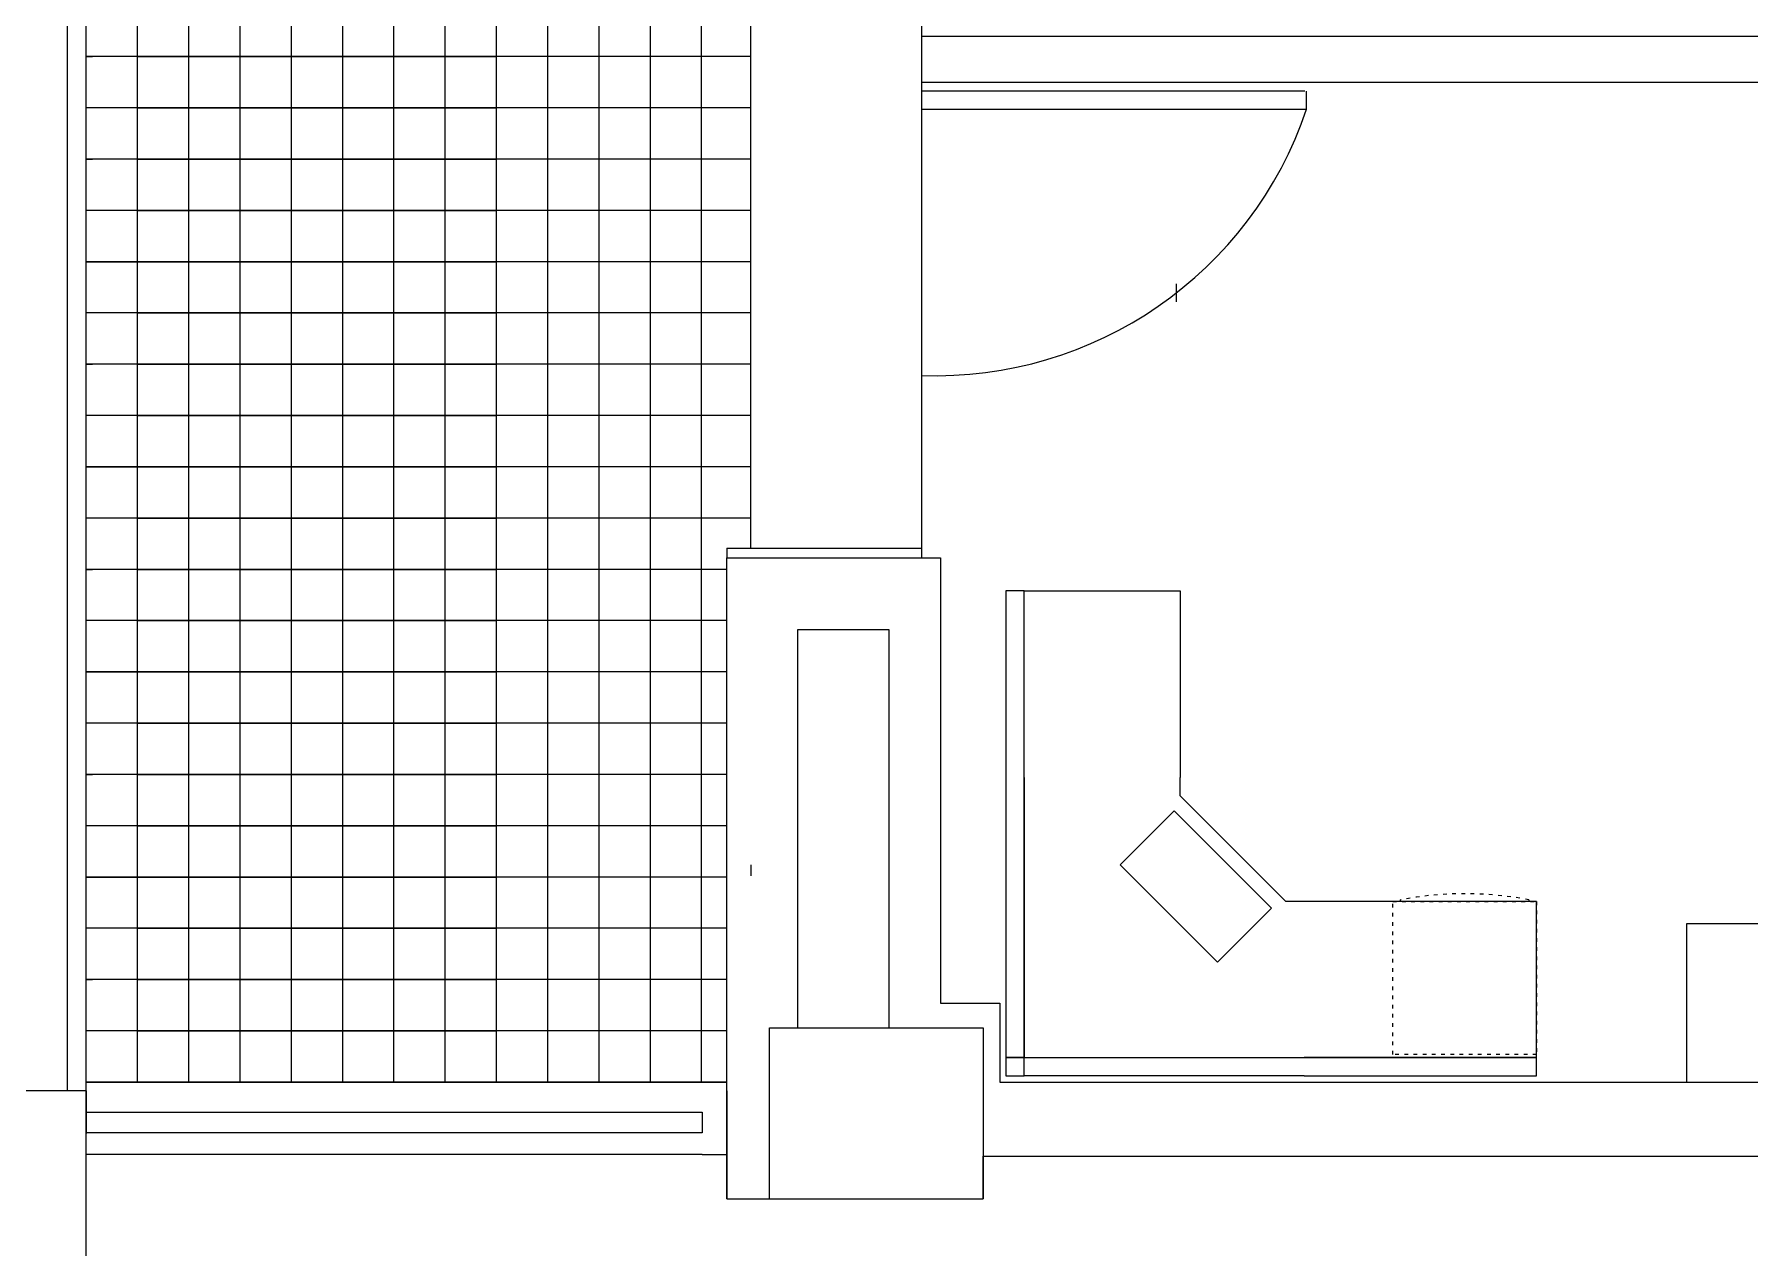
# Model space of a CAD drawing. Header units: millimetres. Extents: x 2377 to 4712, y -254 to 3188.
# Drawn here: x 2880.2 to 2968.5, y 1742.2 to 1804.6 of the extents above; entities that cross this region are included whole.
import ezdxf

# ---------------------------------------------------------------- set-up
doc = ezdxf.new("R2010")
doc.units = ezdxf.units.MM
doc.linetypes.add('ACAD_ISO03W100', pattern=[30, 12, -18])
doc.layers.add('Mobiliario', color=254, linetype='Continuous')

# ---------------------------------------------------------------- blocks, each defined once
blk = doc.blocks.new('ESCRITORIO')
for p, q in [((3846.3234, 14796.1538), (3846.2634, 14796.1538)), ((3846.2634, 14796.1538), (3846.2634, 14796.0938)), ((3847.2384, 14796.1538), (3846.3234, 14796.1538)), ((3846.3234, 14796.1538), (3846.3234, 14796.0938)), ((3846.3234, 14796.0938), (3846.3234, 14796.1538)), ((3847.8484, 14796.1538), (3847.2384, 14796.1538)), ((3847.8484, 14796.0938), (3847.8484, 14796.1538)), ((3846.2634, 14795.1788), (3846.2634, 14796.0938)), ((3846.2634, 14796.0938), (3846.3234, 14796.0938)), ((3846.2634, 14796.0938), (3846.3234, 14796.0938)), ((3846.3234, 14796.0938), (3847.2384, 14796.0938)), ((3846.3234, 14796.0938), (3846.3234, 14795.1788)), ((3847.2384, 14796.0938), (3846.3234, 14796.0938)), ((3846.3234, 14796.0938), (3846.3234, 14795.1788)), ((3847.2384, 14796.0938), (3847.8484, 14796.0938)), ((3847.2384, 14796.0938), (3847.8484, 14796.0938)), ((3847.8484, 14796.0938), (3847.8484, 14795.5838)), ((3846.9529, 14795.7805), (3846.6347, 14795.4623)), ((3847.1296, 14795.6037), (3846.9529, 14795.7805)), ((3846.8114, 14795.2855), (3847.1296, 14795.6037)), ((3846.8334, 14795.2388), (3847.1784, 14795.5838)), ((3847.1784, 14795.5838), (3847.2384, 14795.5838)), ((3847.8484, 14795.5838), (3847.2384, 14795.5838)), ((3846.6347, 14795.4623), (3846.8114, 14795.2855)), ((3846.8334, 14795.1788), (3846.8334, 14795.2388)), ((3846.2634, 14795.1788), (3846.2634, 14794.4188)), ((3846.3234, 14795.1788), (3846.3234, 14794.4188)), ((3846.3234, 14794.4188), (3846.3234, 14795.1788)), ((3846.8334, 14794.4188), (3846.8334, 14795.1788)), ((3846.2634, 14794.4188), (3846.3234, 14794.4188)), ((3846.3234, 14794.4188), (3846.8334, 14794.4188))]:
    blk.add_line(p, q)
at = {"linetype": 'ACAD_ISO03W100', "ltscale": 0.001}
for p, q in [((3846.3334, 14794.4188), (3846.3334, 14794.8888)), ((3846.3334, 14794.8888), (3846.8334, 14794.8888)), ((3846.8334, 14794.8888), (3846.8334, 14794.4188)), ((3846.8334, 14794.4438), (3846.8334, 14794.8638)), ((3846.8334, 14794.8638), (3846.8385, 14794.8638)), ((3846.8385, 14794.4438), (3846.8334, 14794.4438)), ((3846.8334, 14794.4188), (3846.3334, 14794.4188))]:
    blk.add_line(p, q, dxfattribs=at)
blk.add_arc((3845.7414, 14794.6538), 1.117, 349.1637, 10.8363, dxfattribs=at)

msp = doc.modelspace()

# ---------------------------------------------------------------- linework, layer by layer
at = {"transparency": 33554687}
for p, q in [((2882.86, 1750.233), (2882.86, 1932.677)), ((2881.898, 1750.233), (2881.898, 1906.3)), ((2882.86, 1750.233), (2882.86, 1906.3)), ((2917.051, 1829.805), (2917.051, 1778.137)), ((2925.844, 1828.773), (2925.844, 1777.64)), ((2885.497, 1806.065), (2885.497, 1803.427)), ((2888.135, 1806.065), (2888.135, 1803.427)), ((2890.773, 1806.065), (2890.773, 1803.427)), ((2893.411, 1806.065), (2893.411, 1803.427)), ((2896.048, 1806.065), (2896.048, 1803.427)), ((2898.686, 1806.065), (2898.686, 1803.427)), ((2901.324, 1806.065), (2901.324, 1803.427)), ((2903.962, 1806.065), (2903.962, 1803.427)), ((2906.599, 1806.065), (2906.599, 1803.427)), ((2909.237, 1806.065), (2909.237, 1803.427)), ((2911.875, 1806.065), (2911.875, 1803.427)), ((2914.513, 1806.065), (2914.513, 1803.427)), ((2925.844, 1804.476), (3009.45, 1804.476)), ((2882.86, 1803.427), (2883.196, 1803.427)), ((2885.497, 1803.427), (2882.86, 1803.427)), ((2888.135, 1803.427), (2885.497, 1803.427)), ((2885.497, 1803.427), (2885.497, 1800.79)), ((2885.497, 1803.427), (2888.135, 1803.427)), ((2890.773, 1803.427), (2888.135, 1803.427)), ((2888.135, 1803.427), (2888.135, 1800.79)), ((2888.135, 1803.427), (2890.773, 1803.427)), ((2893.411, 1803.427), (2890.773, 1803.427)), ((2890.773, 1803.427), (2890.773, 1800.79)), ((2890.773, 1803.427), (2893.411, 1803.427)), ((2896.048, 1803.427), (2893.411, 1803.427)), ((2893.411, 1803.427), (2893.411, 1800.79)), ((2893.411, 1803.427), (2896.048, 1803.427)), ((2898.686, 1803.427), (2896.048, 1803.427)), ((2896.048, 1803.427), (2896.048, 1800.79)), ((2896.048, 1803.427), (2898.686, 1803.427)), ((2901.324, 1803.427), (2898.686, 1803.427)), ((2898.686, 1803.427), (2898.686, 1800.79)), ((2898.686, 1803.427), (2901.324, 1803.427)), ((2903.962, 1803.427), (2901.324, 1803.427)), ((2901.324, 1803.427), (2901.324, 1800.79)), ((2901.324, 1803.427), (2903.962, 1803.427)), ((2906.599, 1803.427), (2903.962, 1803.427)), ((2903.962, 1803.427), (2903.962, 1800.79)), ((2909.237, 1803.427), (2906.599, 1803.427)), ((2906.599, 1803.427), (2906.599, 1800.79)), ((2911.875, 1803.427), (2909.237, 1803.427)), ((2909.237, 1803.427), (2909.237, 1800.79)), ((2914.513, 1803.427), (2911.875, 1803.427)), ((2911.875, 1803.427), (2911.875, 1800.79)), ((2914.513, 1803.427), (2914.513, 1800.79)), ((2917.068, 1803.427), (2914.513, 1803.427)), ((2925.844, 1802.746), (2925.844, 1801.647)), ((2925.844, 1802.107), (3009.574, 1802.107)), ((2885.497, 1800.79), (2882.86, 1800.79)), ((2885.497, 1800.79), (2882.86, 1800.79)), ((2888.135, 1800.79), (2885.497, 1800.79)), ((2885.497, 1800.79), (2885.497, 1798.152)), ((2885.497, 1800.79), (2888.135, 1800.79)), ((2888.135, 1800.79), (2885.497, 1800.79)), ((2885.497, 1800.79), (2888.135, 1800.79)), ((2890.773, 1800.79), (2888.135, 1800.79)), ((2888.135, 1800.79), (2888.135, 1798.152)), ((2888.135, 1800.79), (2890.773, 1800.79)), ((2890.773, 1800.79), (2888.135, 1800.79)), ((2888.135, 1800.79), (2890.773, 1800.79)), ((2893.411, 1800.79), (2890.773, 1800.79)), ((2890.773, 1800.79), (2890.773, 1798.152)), ((2890.773, 1800.79), (2893.411, 1800.79)), ((2893.411, 1800.79), (2890.773, 1800.79)), ((2890.773, 1800.79), (2893.411, 1800.79)), ((2896.048, 1800.79), (2893.411, 1800.79)), ((2893.411, 1800.79), (2893.411, 1798.152)), ((2893.411, 1800.79), (2896.048, 1800.79)), ((2896.048, 1800.79), (2893.411, 1800.79)), ((2893.411, 1800.79), (2896.048, 1800.79)), ((2898.686, 1800.79), (2896.048, 1800.79)), ((2896.048, 1800.79), (2896.048, 1798.152)), ((2896.048, 1800.79), (2898.686, 1800.79)), ((2898.686, 1800.79), (2896.048, 1800.79)), ((2896.048, 1800.79), (2898.686, 1800.79)), ((2901.324, 1800.79), (2898.686, 1800.79)), ((2898.686, 1800.79), (2898.686, 1798.152)), ((2898.686, 1800.79), (2901.324, 1800.79)), ((2901.324, 1800.79), (2898.686, 1800.79)), ((2898.686, 1800.79), (2901.324, 1800.79)), ((2903.962, 1800.79), (2901.324, 1800.79)), ((2901.324, 1800.79), (2901.324, 1798.152)), ((2901.324, 1800.79), (2903.962, 1800.79)), ((2903.962, 1800.79), (2901.324, 1800.79)), ((2901.324, 1800.79), (2903.962, 1800.79)), ((2906.599, 1800.79), (2903.962, 1800.79)), ((2903.962, 1800.79), (2903.962, 1798.152)), ((2906.599, 1800.79), (2903.962, 1800.79)), ((2909.237, 1800.79), (2906.599, 1800.79)), ((2906.599, 1800.79), (2906.599, 1798.152)), ((2909.237, 1800.79), (2906.599, 1800.79)), ((2911.875, 1800.79), (2909.237, 1800.79)), ((2909.237, 1800.79), (2909.237, 1798.152)), ((2911.875, 1800.79), (2909.237, 1800.79)), ((2914.513, 1800.79), (2911.875, 1800.79)), ((2911.875, 1800.79), (2911.875, 1798.152)), ((2914.513, 1800.79), (2911.875, 1800.79)), ((2914.513, 1800.79), (2914.513, 1798.152)), ((2917.068, 1800.79), (2914.513, 1800.79)), ((2882.86, 1798.152), (2883.196, 1798.152)), ((2885.497, 1798.152), (2882.86, 1798.152)), ((2888.135, 1798.152), (2885.497, 1798.152)), ((2885.497, 1798.152), (2885.497, 1795.514)), ((2885.497, 1798.152), (2888.135, 1798.152)), ((2890.773, 1798.152), (2888.135, 1798.152)), ((2888.135, 1798.152), (2888.135, 1795.514)), ((2888.135, 1798.152), (2890.773, 1798.152)), ((2893.411, 1798.152), (2890.773, 1798.152)), ((2890.773, 1798.152), (2890.773, 1795.514)), ((2890.773, 1798.152), (2893.411, 1798.152)), ((2896.048, 1798.152), (2893.411, 1798.152)), ((2893.411, 1798.152), (2893.411, 1795.514)), ((2893.411, 1798.152), (2896.048, 1798.152)), ((2898.686, 1798.152), (2896.048, 1798.152)), ((2896.048, 1798.152), (2896.048, 1795.514)), ((2896.048, 1798.152), (2898.686, 1798.152)), ((2901.324, 1798.152), (2898.686, 1798.152)), ((2898.686, 1798.152), (2898.686, 1795.514)), ((2898.686, 1798.152), (2901.324, 1798.152)), ((2903.962, 1798.152), (2901.324, 1798.152)), ((2901.324, 1798.152), (2901.324, 1795.514)), ((2901.324, 1798.152), (2903.962, 1798.152)), ((2906.599, 1798.152), (2903.962, 1798.152)), ((2903.962, 1798.152), (2903.962, 1795.514)), ((2909.237, 1798.152), (2906.599, 1798.152)), ((2906.599, 1798.152), (2906.599, 1795.514)), ((2911.875, 1798.152), (2909.237, 1798.152)), ((2909.237, 1798.152), (2909.237, 1795.514)), ((2914.513, 1798.152), (2911.875, 1798.152)), ((2911.875, 1798.152), (2911.875, 1795.514)), ((2914.513, 1798.152), (2914.513, 1795.514)), ((2917.068, 1798.152), (2914.513, 1798.152)), ((2885.497, 1795.514), (2882.86, 1795.514)), ((2888.135, 1795.514), (2885.497, 1795.514)), ((2885.497, 1795.514), (2885.497, 1792.876)), ((2885.497, 1795.514), (2888.135, 1795.514)), ((2890.773, 1795.514), (2888.135, 1795.514)), ((2888.135, 1795.514), (2888.135, 1792.876)), ((2888.135, 1795.514), (2890.773, 1795.514)), ((2893.411, 1795.514), (2890.773, 1795.514)), ((2890.773, 1795.514), (2890.773, 1792.876)), ((2890.773, 1795.514), (2893.411, 1795.514)), ((2896.048, 1795.514), (2893.411, 1795.514)), ((2893.411, 1795.514), (2893.411, 1792.876)), ((2893.411, 1795.514), (2896.048, 1795.514)), ((2898.686, 1795.514), (2896.048, 1795.514)), ((2896.048, 1795.514), (2896.048, 1792.876)), ((2896.048, 1795.514), (2898.686, 1795.514)), ((2901.324, 1795.514), (2898.686, 1795.514)), ((2898.686, 1795.514), (2898.686, 1792.876)), ((2898.686, 1795.514), (2901.324, 1795.514)), ((2903.962, 1795.514), (2901.324, 1795.514)), ((2901.324, 1795.514), (2901.324, 1792.876)), ((2901.324, 1795.514), (2903.962, 1795.514)), ((2906.599, 1795.514), (2903.962, 1795.514)), ((2903.962, 1795.514), (2903.962, 1792.876)), ((2909.237, 1795.514), (2906.599, 1795.514)), ((2906.599, 1795.514), (2906.599, 1792.876)), ((2911.875, 1795.514), (2909.237, 1795.514)), ((2909.237, 1795.514), (2909.237, 1792.876)), ((2914.513, 1795.514), (2911.875, 1795.514)), ((2911.875, 1795.514), (2911.875, 1792.876)), ((2914.513, 1795.514), (2914.513, 1792.876)), ((2917.068, 1795.514), (2914.513, 1795.514)), ((2885.497, 1792.876), (2882.86, 1792.876)), ((2882.86, 1792.876), (2885.497, 1792.876)), ((2888.135, 1792.876), (2885.497, 1792.876)), ((2885.497, 1792.876), (2885.497, 1790.239)), ((2885.497, 1792.876), (2888.135, 1792.876)), ((2890.773, 1792.876), (2888.135, 1792.876)), ((2888.135, 1792.876), (2888.135, 1790.239)), ((2888.135, 1792.876), (2890.773, 1792.876)), ((2893.411, 1792.876), (2890.773, 1792.876)), ((2890.773, 1792.876), (2890.773, 1790.239)), ((2890.773, 1792.876), (2893.411, 1792.876)), ((2896.048, 1792.876), (2893.411, 1792.876)), ((2893.411, 1792.876), (2893.411, 1790.239)), ((2893.411, 1792.876), (2896.048, 1792.876)), ((2898.686, 1792.876), (2896.048, 1792.876)), ((2896.048, 1792.876), (2896.048, 1790.239)), ((2896.048, 1792.876), (2898.686, 1792.876)), ((2901.324, 1792.876), (2898.686, 1792.876)), ((2898.686, 1792.876), (2898.686, 1790.239)), ((2898.686, 1792.876), (2901.324, 1792.876)), ((2903.962, 1792.876), (2901.324, 1792.876)), ((2901.324, 1792.876), (2901.324, 1790.239)), ((2901.324, 1792.876), (2903.962, 1792.876)), ((2906.599, 1792.876), (2903.962, 1792.876)), ((2903.962, 1792.876), (2903.962, 1790.239)), ((2909.237, 1792.876), (2906.599, 1792.876)), ((2906.599, 1792.876), (2906.599, 1790.239)), ((2911.875, 1792.876), (2909.237, 1792.876)), ((2909.237, 1792.876), (2909.237, 1790.239)), ((2914.513, 1792.876), (2911.875, 1792.876)), ((2911.875, 1792.876), (2911.875, 1790.239)), ((2914.513, 1792.876), (2914.513, 1790.239)), ((2917.068, 1792.876), (2914.513, 1792.876)), ((2885.497, 1790.239), (2882.86, 1790.239)), ((2888.135, 1790.239), (2885.497, 1790.239)), ((2885.497, 1790.239), (2885.497, 1787.601)), ((2885.497, 1790.239), (2888.135, 1790.239)), ((2890.773, 1790.239), (2888.135, 1790.239)), ((2888.135, 1790.239), (2888.135, 1787.601)), ((2888.135, 1790.239), (2890.773, 1790.239)), ((2893.411, 1790.239), (2890.773, 1790.239)), ((2890.773, 1790.239), (2890.773, 1787.601)), ((2890.773, 1790.239), (2893.411, 1790.239)), ((2896.048, 1790.239), (2893.411, 1790.239)), ((2893.411, 1790.239), (2893.411, 1787.601)), ((2893.411, 1790.239), (2896.048, 1790.239)), ((2898.686, 1790.239), (2896.048, 1790.239)), ((2896.048, 1790.239), (2896.048, 1787.601)), ((2896.048, 1790.239), (2898.686, 1790.239)), ((2901.324, 1790.239), (2898.686, 1790.239)), ((2898.686, 1790.239), (2898.686, 1787.601)), ((2898.686, 1790.239), (2901.324, 1790.239)), ((2903.962, 1790.239), (2901.324, 1790.239)), ((2901.324, 1790.239), (2901.324, 1787.601)), ((2901.324, 1790.239), (2903.962, 1790.239)), ((2906.599, 1790.239), (2903.962, 1790.239)), ((2903.962, 1790.239), (2903.962, 1787.601)), ((2909.237, 1790.239), (2906.599, 1790.239)), ((2906.599, 1790.239), (2906.599, 1787.601)), ((2911.875, 1790.239), (2909.237, 1790.239)), ((2909.237, 1790.239), (2909.237, 1787.601)), ((2914.513, 1790.239), (2911.875, 1790.239)), ((2911.875, 1790.239), (2911.875, 1787.601)), ((2914.513, 1790.239), (2914.513, 1787.601)), ((2917.068, 1790.239), (2914.513, 1790.239)), ((2882.86, 1787.601), (2883.196, 1787.601)), ((2885.497, 1787.601), (2882.86, 1787.601)), ((2888.135, 1787.601), (2885.497, 1787.601)), ((2885.497, 1787.601), (2885.497, 1784.963)), ((2885.497, 1787.601), (2888.135, 1787.601)), ((2890.773, 1787.601), (2888.135, 1787.601)), ((2888.135, 1787.601), (2888.135, 1784.963)), ((2888.135, 1787.601), (2890.773, 1787.601)), ((2893.411, 1787.601), (2890.773, 1787.601)), ((2890.773, 1787.601), (2890.773, 1784.963)), ((2890.773, 1787.601), (2893.411, 1787.601)), ((2896.048, 1787.601), (2893.411, 1787.601)), ((2893.411, 1787.601), (2893.411, 1784.963)), ((2893.411, 1787.601), (2896.048, 1787.601)), ((2898.686, 1787.601), (2896.048, 1787.601)), ((2896.048, 1787.601), (2896.048, 1784.963)), ((2896.048, 1787.601), (2898.686, 1787.601)), ((2901.324, 1787.601), (2898.686, 1787.601)), ((2898.686, 1787.601), (2898.686, 1784.963)), ((2898.686, 1787.601), (2901.324, 1787.601)), ((2903.962, 1787.601), (2901.324, 1787.601)), ((2901.324, 1787.601), (2901.324, 1784.963)), ((2901.324, 1787.601), (2903.962, 1787.601)), ((2906.599, 1787.601), (2903.962, 1787.601)), ((2903.962, 1787.601), (2903.962, 1784.963)), ((2909.237, 1787.601), (2906.599, 1787.601)), ((2906.599, 1787.601), (2906.599, 1784.963)), ((2911.875, 1787.601), (2909.237, 1787.601)), ((2909.237, 1787.601), (2909.237, 1784.963)), ((2914.513, 1787.601), (2911.875, 1787.601)), ((2911.875, 1787.601), (2911.875, 1784.963)), ((2914.513, 1787.601), (2914.513, 1784.963)), ((2917.068, 1787.601), (2914.513, 1787.601)), ((2885.497, 1784.963), (2882.86, 1784.963)), ((2888.135, 1784.963), (2885.497, 1784.963)), ((2885.497, 1784.963), (2885.497, 1782.325)), ((2885.497, 1784.963), (2888.135, 1784.963)), ((2890.773, 1784.963), (2888.135, 1784.963)), ((2888.135, 1784.963), (2888.135, 1782.325)), ((2888.135, 1784.963), (2890.773, 1784.963)), ((2893.411, 1784.963), (2890.773, 1784.963)), ((2890.773, 1784.963), (2890.773, 1782.325)), ((2890.773, 1784.963), (2893.411, 1784.963)), ((2896.048, 1784.963), (2893.411, 1784.963)), ((2893.411, 1784.963), (2893.411, 1782.325)), ((2893.411, 1784.963), (2896.048, 1784.963)), ((2898.686, 1784.963), (2896.048, 1784.963)), ((2896.048, 1784.963), (2896.048, 1782.325)), ((2896.048, 1784.963), (2898.686, 1784.963)), ((2901.324, 1784.963), (2898.686, 1784.963)), ((2898.686, 1784.963), (2898.686, 1782.325)), ((2898.686, 1784.963), (2901.324, 1784.963)), ((2903.962, 1784.963), (2901.324, 1784.963)), ((2901.324, 1784.963), (2901.324, 1782.325)), ((2901.324, 1784.963), (2903.962, 1784.963)), ((2906.599, 1784.963), (2903.962, 1784.963)), ((2903.962, 1784.963), (2903.962, 1782.325)), ((2909.237, 1784.963), (2906.599, 1784.963)), ((2906.599, 1784.963), (2906.599, 1782.325)), ((2911.875, 1784.963), (2909.237, 1784.963)), ((2909.237, 1784.963), (2909.237, 1782.325)), ((2914.513, 1784.963), (2911.875, 1784.963)), ((2911.875, 1784.963), (2911.875, 1782.325)), ((2914.513, 1784.963), (2914.513, 1782.325)), ((2917.068, 1784.963), (2914.513, 1784.963)), ((2885.497, 1782.325), (2882.86, 1782.325)), ((2882.86, 1782.325), (2885.497, 1782.325)), ((2888.135, 1782.325), (2885.497, 1782.325)), ((2885.497, 1782.325), (2885.497, 1779.688)), ((2885.497, 1782.325), (2888.135, 1782.325)), ((2890.773, 1782.325), (2888.135, 1782.325)), ((2888.135, 1782.325), (2888.135, 1779.688)), ((2888.135, 1782.325), (2890.773, 1782.325)), ((2893.411, 1782.325), (2890.773, 1782.325)), ((2890.773, 1782.325), (2890.773, 1779.688)), ((2890.773, 1782.325), (2893.411, 1782.325)), ((2896.048, 1782.325), (2893.411, 1782.325)), ((2893.411, 1782.325), (2893.411, 1779.688)), ((2893.411, 1782.325), (2896.048, 1782.325)), ((2898.686, 1782.325), (2896.048, 1782.325)), ((2896.048, 1782.325), (2896.048, 1779.688)), ((2896.048, 1782.325), (2898.686, 1782.325)), ((2901.324, 1782.325), (2898.686, 1782.325)), ((2898.686, 1782.325), (2898.686, 1779.688)), ((2898.686, 1782.325), (2901.324, 1782.325)), ((2903.962, 1782.325), (2901.324, 1782.325)), ((2901.324, 1782.325), (2901.324, 1779.688)), ((2901.324, 1782.325), (2903.962, 1782.325)), ((2906.599, 1782.325), (2903.962, 1782.325)), ((2903.962, 1782.325), (2903.962, 1779.688)), ((2909.237, 1782.325), (2906.599, 1782.325)), ((2906.599, 1782.325), (2906.599, 1779.688)), ((2911.875, 1782.325), (2909.237, 1782.325)), ((2909.237, 1782.325), (2909.237, 1779.688)), ((2914.513, 1782.325), (2911.875, 1782.325)), ((2911.875, 1782.325), (2911.875, 1779.688)), ((2914.513, 1782.325), (2914.513, 1779.688)), ((2917.068, 1782.325), (2914.513, 1782.325)), ((2925.844, 1782.325), (2925.844, 1782.325)), ((2885.497, 1779.688), (2882.86, 1779.688)), ((2888.135, 1779.688), (2885.497, 1779.688)), ((2885.497, 1779.688), (2885.497, 1777.05)), ((2885.497, 1779.688), (2888.135, 1779.688)), ((2890.773, 1779.688), (2888.135, 1779.688)), ((2888.135, 1779.688), (2888.135, 1777.05)), ((2888.135, 1779.688), (2890.773, 1779.688)), ((2893.411, 1779.688), (2890.773, 1779.688)), ((2890.773, 1779.688), (2890.773, 1777.05)), ((2890.773, 1779.688), (2893.411, 1779.688)), ((2896.048, 1779.688), (2893.411, 1779.688)), ((2893.411, 1779.688), (2893.411, 1777.05)), ((2893.411, 1779.688), (2896.048, 1779.688)), ((2898.686, 1779.688), (2896.048, 1779.688)), ((2896.048, 1779.688), (2896.048, 1777.05)), ((2896.048, 1779.688), (2898.686, 1779.688)), ((2901.324, 1779.688), (2898.686, 1779.688)), ((2898.686, 1779.688), (2898.686, 1777.05)), ((2898.686, 1779.688), (2901.324, 1779.688)), ((2903.962, 1779.688), (2901.324, 1779.688)), ((2901.324, 1779.688), (2901.324, 1777.05)), ((2901.324, 1779.688), (2903.962, 1779.688)), ((2906.599, 1779.688), (2903.962, 1779.688)), ((2903.962, 1779.688), (2903.962, 1777.05)), ((2909.237, 1779.688), (2906.599, 1779.688)), ((2906.599, 1779.688), (2906.599, 1777.05)), ((2911.875, 1779.688), (2909.237, 1779.688)), ((2909.237, 1779.688), (2909.237, 1777.05)), ((2914.513, 1779.688), (2911.875, 1779.688)), ((2911.875, 1779.688), (2911.875, 1777.05)), ((2914.513, 1779.688), (2914.513, 1777.05)), ((2917.068, 1779.688), (2914.513, 1779.688)), ((2915.832, 1778.137), (2925.844, 1778.137)), ((2915.832, 1778.137), (2915.832, 1777.64)), ((2915.832, 1744.668), (2915.832, 1777.64)), ((2915.832, 1777.64), (2926.822, 1777.64)), ((2915.832, 1777.64), (2926.826, 1777.64)), ((2926.826, 1777.64), (2926.826, 1754.735)), ((2882.86, 1777.05), (2883.196, 1777.05)), ((2885.497, 1777.05), (2882.86, 1777.05)), ((2888.135, 1777.05), (2885.497, 1777.05)), ((2885.497, 1777.05), (2885.497, 1774.412)), ((2885.497, 1777.05), (2888.135, 1777.05)), ((2890.773, 1777.05), (2888.135, 1777.05)), ((2888.135, 1777.05), (2888.135, 1774.412)), ((2888.135, 1777.05), (2890.773, 1777.05)), ((2893.411, 1777.05), (2890.773, 1777.05)), ((2890.773, 1777.05), (2890.773, 1774.412)), ((2890.773, 1777.05), (2893.411, 1777.05)), ((2896.048, 1777.05), (2893.411, 1777.05)), ((2893.411, 1777.05), (2893.411, 1774.412)), ((2893.411, 1777.05), (2896.048, 1777.05)), ((2898.686, 1777.05), (2896.048, 1777.05)), ((2896.048, 1777.05), (2896.048, 1774.412)), ((2896.048, 1777.05), (2898.686, 1777.05)), ((2901.324, 1777.05), (2898.686, 1777.05)), ((2898.686, 1777.05), (2898.686, 1774.412)), ((2898.686, 1777.05), (2901.324, 1777.05)), ((2903.962, 1777.05), (2901.324, 1777.05)), ((2901.324, 1777.05), (2901.324, 1774.412)), ((2901.324, 1777.05), (2903.962, 1777.05)), ((2906.599, 1777.05), (2903.962, 1777.05)), ((2903.962, 1777.05), (2903.962, 1774.412)), ((2909.237, 1777.05), (2906.599, 1777.05)), ((2906.599, 1777.05), (2906.599, 1774.412)), ((2911.875, 1777.05), (2909.237, 1777.05)), ((2909.237, 1777.05), (2909.237, 1774.412)), ((2914.513, 1777.05), (2911.875, 1777.05)), ((2911.875, 1777.05), (2911.875, 1774.412)), ((2915.832, 1777.05), (2914.513, 1777.05)), ((2914.513, 1777.05), (2914.513, 1774.412)), ((2885.497, 1774.412), (2882.86, 1774.412)), ((2888.135, 1774.412), (2885.497, 1774.412)), ((2885.497, 1774.412), (2885.497, 1771.774)), ((2885.497, 1774.412), (2888.135, 1774.412)), ((2890.773, 1774.412), (2888.135, 1774.412)), ((2888.135, 1774.412), (2888.135, 1771.774)), ((2888.135, 1774.412), (2890.773, 1774.412)), ((2893.411, 1774.412), (2890.773, 1774.412)), ((2890.773, 1774.412), (2890.773, 1771.774)), ((2890.773, 1774.412), (2893.411, 1774.412)), ((2896.048, 1774.412), (2893.411, 1774.412)), ((2893.411, 1774.412), (2893.411, 1771.774)), ((2893.411, 1774.412), (2896.048, 1774.412)), ((2898.686, 1774.412), (2896.048, 1774.412)), ((2896.048, 1774.412), (2896.048, 1771.774)), ((2896.048, 1774.412), (2898.686, 1774.412)), ((2901.324, 1774.412), (2898.686, 1774.412)), ((2898.686, 1774.412), (2898.686, 1771.774)), ((2898.686, 1774.412), (2901.324, 1774.412)), ((2903.962, 1774.412), (2901.324, 1774.412)), ((2901.324, 1774.412), (2901.324, 1771.774)), ((2901.324, 1774.412), (2903.962, 1774.412)), ((2906.599, 1774.412), (2903.962, 1774.412)), ((2903.962, 1774.412), (2903.962, 1771.774)), ((2909.237, 1774.412), (2906.599, 1774.412)), ((2906.599, 1774.412), (2906.599, 1771.774)), ((2911.875, 1774.412), (2909.237, 1774.412)), ((2909.237, 1774.412), (2909.237, 1771.774)), ((2914.513, 1774.412), (2911.875, 1774.412)), ((2911.875, 1774.412), (2911.875, 1771.774)), ((2915.832, 1774.412), (2914.513, 1774.412)), ((2914.513, 1774.412), (2914.513, 1771.774)), ((2924.18, 1773.934), (2919.467, 1773.934)), ((2919.467, 1773.934), (2919.467, 1753.46)), ((2924.18, 1753.46), (2924.18, 1773.934)), ((2885.497, 1771.774), (2882.86, 1771.774)), ((2882.86, 1771.774), (2885.497, 1771.774)), ((2888.135, 1771.774), (2885.497, 1771.774)), ((2885.497, 1771.774), (2885.497, 1769.137)), ((2885.497, 1771.774), (2888.135, 1771.774)), ((2890.773, 1771.774), (2888.135, 1771.774)), ((2888.135, 1771.774), (2888.135, 1769.137)), ((2888.135, 1771.774), (2890.773, 1771.774)), ((2893.411, 1771.774), (2890.773, 1771.774)), ((2890.773, 1771.774), (2890.773, 1769.137)), ((2890.773, 1771.774), (2893.411, 1771.774)), ((2896.048, 1771.774), (2893.411, 1771.774)), ((2893.411, 1771.774), (2893.411, 1769.137)), ((2893.411, 1771.774), (2896.048, 1771.774)), ((2898.686, 1771.774), (2896.048, 1771.774)), ((2896.048, 1771.774), (2896.048, 1769.137)), ((2896.048, 1771.774), (2898.686, 1771.774)), ((2901.324, 1771.774), (2898.686, 1771.774)), ((2898.686, 1771.774), (2898.686, 1769.137)), ((2898.686, 1771.774), (2901.324, 1771.774)), ((2903.962, 1771.774), (2901.324, 1771.774)), ((2901.324, 1771.774), (2901.324, 1769.137)), ((2901.324, 1771.774), (2903.962, 1771.774)), ((2906.599, 1771.774), (2903.962, 1771.774)), ((2903.962, 1771.774), (2903.962, 1769.137)), ((2909.237, 1771.774), (2906.599, 1771.774)), ((2906.599, 1771.774), (2906.599, 1769.137)), ((2911.875, 1771.774), (2909.237, 1771.774)), ((2909.237, 1771.774), (2909.237, 1769.137)), ((2914.513, 1771.774), (2911.875, 1771.774)), ((2911.875, 1771.774), (2911.875, 1769.137)), ((2915.832, 1771.774), (2914.513, 1771.774)), ((2914.513, 1771.774), (2914.513, 1769.137)), ((2885.497, 1769.137), (2882.86, 1769.137)), ((2888.135, 1769.137), (2885.497, 1769.137)), ((2885.497, 1769.137), (2885.497, 1766.499)), ((2885.497, 1769.137), (2888.135, 1769.137)), ((2890.773, 1769.137), (2888.135, 1769.137)), ((2888.135, 1769.137), (2888.135, 1766.499)), ((2888.135, 1769.137), (2890.773, 1769.137)), ((2893.411, 1769.137), (2890.773, 1769.137)), ((2890.773, 1769.137), (2890.773, 1766.499)), ((2890.773, 1769.137), (2893.411, 1769.137)), ((2896.048, 1769.137), (2893.411, 1769.137)), ((2893.411, 1769.137), (2893.411, 1766.499)), ((2893.411, 1769.137), (2896.048, 1769.137)), ((2898.686, 1769.137), (2896.048, 1769.137)), ((2896.048, 1769.137), (2896.048, 1766.499)), ((2896.048, 1769.137), (2898.686, 1769.137)), ((2901.324, 1769.137), (2898.686, 1769.137)), ((2898.686, 1769.137), (2898.686, 1766.499)), ((2898.686, 1769.137), (2901.324, 1769.137)), ((2903.962, 1769.137), (2901.324, 1769.137)), ((2901.324, 1769.137), (2901.324, 1766.499)), ((2901.324, 1769.137), (2903.962, 1769.137)), ((2906.599, 1769.137), (2903.962, 1769.137)), ((2903.962, 1769.137), (2903.962, 1766.499)), ((2909.237, 1769.137), (2906.599, 1769.137)), ((2906.599, 1769.137), (2906.599, 1766.499)), ((2911.875, 1769.137), (2909.237, 1769.137)), ((2909.237, 1769.137), (2909.237, 1766.499)), ((2914.513, 1769.137), (2911.875, 1769.137)), ((2911.875, 1769.137), (2911.875, 1766.499)), ((2915.832, 1769.137), (2914.513, 1769.137)), ((2914.513, 1769.137), (2914.513, 1766.499)), ((2882.86, 1766.499), (2883.196, 1766.499)), ((2885.497, 1766.499), (2882.86, 1766.499)), ((2888.135, 1766.499), (2885.497, 1766.499)), ((2885.497, 1766.499), (2885.497, 1763.861)), ((2885.497, 1766.499), (2888.135, 1766.499)), ((2890.773, 1766.499), (2888.135, 1766.499)), ((2888.135, 1766.499), (2888.135, 1763.861)), ((2888.135, 1766.499), (2890.773, 1766.499)), ((2893.411, 1766.499), (2890.773, 1766.499)), ((2890.773, 1766.499), (2890.773, 1763.861)), ((2890.773, 1766.499), (2893.411, 1766.499)), ((2896.048, 1766.499), (2893.411, 1766.499)), ((2893.411, 1766.499), (2893.411, 1763.861)), ((2893.411, 1766.499), (2896.048, 1766.499)), ((2898.686, 1766.499), (2896.048, 1766.499)), ((2896.048, 1766.499), (2896.048, 1763.861)), ((2896.048, 1766.499), (2898.686, 1766.499)), ((2901.324, 1766.499), (2898.686, 1766.499)), ((2898.686, 1766.499), (2898.686, 1763.861)), ((2898.686, 1766.499), (2901.324, 1766.499)), ((2903.962, 1766.499), (2901.324, 1766.499)), ((2901.324, 1766.499), (2901.324, 1763.861)), ((2901.324, 1766.499), (2903.962, 1766.499)), ((2906.599, 1766.499), (2903.962, 1766.499)), ((2903.962, 1766.499), (2903.962, 1763.861)), ((2909.237, 1766.499), (2906.599, 1766.499)), ((2906.599, 1766.499), (2906.599, 1763.861)), ((2911.875, 1766.499), (2909.237, 1766.499)), ((2909.237, 1766.499), (2909.237, 1763.861)), ((2914.513, 1766.499), (2911.875, 1766.499)), ((2911.875, 1766.499), (2911.875, 1763.861)), ((2915.832, 1766.499), (2914.513, 1766.499)), ((2914.513, 1766.499), (2914.513, 1763.861)), ((2885.497, 1763.861), (2882.86, 1763.861)), ((2888.135, 1763.861), (2885.497, 1763.861)), ((2885.497, 1763.861), (2885.497, 1761.223)), ((2885.497, 1763.861), (2888.135, 1763.861)), ((2890.773, 1763.861), (2888.135, 1763.861)), ((2888.135, 1763.861), (2888.135, 1761.223)), ((2888.135, 1763.861), (2890.773, 1763.861)), ((2893.411, 1763.861), (2890.773, 1763.861)), ((2890.773, 1763.861), (2890.773, 1761.223)), ((2890.773, 1763.861), (2893.411, 1763.861)), ((2896.048, 1763.861), (2893.411, 1763.861)), ((2893.411, 1763.861), (2893.411, 1761.223)), ((2893.411, 1763.861), (2896.048, 1763.861)), ((2898.686, 1763.861), (2896.048, 1763.861)), ((2896.048, 1763.861), (2896.048, 1761.223)), ((2896.048, 1763.861), (2898.686, 1763.861)), ((2901.324, 1763.861), (2898.686, 1763.861)), ((2898.686, 1763.861), (2898.686, 1761.223)), ((2898.686, 1763.861), (2901.324, 1763.861)), ((2903.962, 1763.861), (2901.324, 1763.861)), ((2901.324, 1763.861), (2901.324, 1761.223)), ((2901.324, 1763.861), (2903.962, 1763.861)), ((2906.599, 1763.861), (2903.962, 1763.861)), ((2903.962, 1763.861), (2903.962, 1761.223)), ((2909.237, 1763.861), (2906.599, 1763.861)), ((2906.599, 1763.861), (2906.599, 1761.223)), ((2911.875, 1763.861), (2909.237, 1763.861)), ((2909.237, 1763.861), (2909.237, 1761.223)), ((2914.513, 1763.861), (2911.875, 1763.861)), ((2911.875, 1763.861), (2911.875, 1761.223)), ((2915.832, 1763.861), (2914.513, 1763.861)), ((2914.513, 1763.861), (2914.513, 1761.223)), ((2917.068, 1761.859), (2917.068, 1761.291)), ((2885.497, 1761.223), (2882.86, 1761.223)), ((2882.86, 1761.223), (2885.497, 1761.223)), ((2888.135, 1761.223), (2885.497, 1761.223)), ((2885.497, 1761.223), (2885.497, 1758.586)), ((2885.497, 1761.223), (2888.135, 1761.223)), ((2890.773, 1761.223), (2888.135, 1761.223)), ((2888.135, 1761.223), (2888.135, 1758.586)), ((2888.135, 1761.223), (2890.773, 1761.223)), ((2893.411, 1761.223), (2890.773, 1761.223)), ((2890.773, 1761.223), (2890.773, 1758.586)), ((2890.773, 1761.223), (2893.411, 1761.223)), ((2896.048, 1761.223), (2893.411, 1761.223)), ((2893.411, 1761.223), (2893.411, 1758.586)), ((2893.411, 1761.223), (2896.048, 1761.223)), ((2898.686, 1761.223), (2896.048, 1761.223)), ((2896.048, 1761.223), (2896.048, 1758.586)), ((2896.048, 1761.223), (2898.686, 1761.223)), ((2901.324, 1761.223), (2898.686, 1761.223)), ((2898.686, 1761.223), (2898.686, 1758.586)), ((2898.686, 1761.223), (2901.324, 1761.223)), ((2903.962, 1761.223), (2901.324, 1761.223)), ((2901.324, 1761.223), (2901.324, 1758.586)), ((2901.324, 1761.223), (2903.962, 1761.223)), ((2906.599, 1761.223), (2903.962, 1761.223)), ((2903.962, 1761.223), (2903.962, 1758.586)), ((2909.237, 1761.223), (2906.599, 1761.223)), ((2906.599, 1761.223), (2906.599, 1758.586)), ((2911.875, 1761.223), (2909.237, 1761.223)), ((2909.237, 1761.223), (2909.237, 1758.586)), ((2914.513, 1761.223), (2911.875, 1761.223)), ((2911.875, 1761.223), (2911.875, 1758.586)), ((2915.832, 1761.223), (2914.513, 1761.223)), ((2914.513, 1761.223), (2914.513, 1758.586)), ((2885.497, 1758.586), (2882.86, 1758.586)), ((2888.135, 1758.586), (2885.497, 1758.586)), ((2885.497, 1758.586), (2885.497, 1755.948)), ((2885.497, 1758.586), (2888.135, 1758.586)), ((2890.773, 1758.586), (2888.135, 1758.586)), ((2888.135, 1758.586), (2888.135, 1755.948)), ((2888.135, 1758.586), (2890.773, 1758.586)), ((2893.411, 1758.586), (2890.773, 1758.586)), ((2890.773, 1758.586), (2890.773, 1755.948)), ((2890.773, 1758.586), (2893.411, 1758.586)), ((2896.048, 1758.586), (2893.411, 1758.586)), ((2893.411, 1758.586), (2893.411, 1755.948)), ((2893.411, 1758.586), (2896.048, 1758.586)), ((2898.686, 1758.586), (2896.048, 1758.586)), ((2896.048, 1758.586), (2896.048, 1755.948)), ((2896.048, 1758.586), (2898.686, 1758.586)), ((2901.324, 1758.586), (2898.686, 1758.586)), ((2898.686, 1758.586), (2898.686, 1755.948)), ((2898.686, 1758.586), (2901.324, 1758.586)), ((2903.962, 1758.586), (2901.324, 1758.586)), ((2901.324, 1758.586), (2901.324, 1755.948)), ((2901.324, 1758.586), (2903.962, 1758.586)), ((2906.599, 1758.586), (2903.962, 1758.586)), ((2903.962, 1758.586), (2903.962, 1755.948)), ((2909.237, 1758.586), (2906.599, 1758.586)), ((2906.599, 1758.586), (2906.599, 1755.948)), ((2911.875, 1758.586), (2909.237, 1758.586)), ((2909.237, 1758.586), (2909.237, 1755.948)), ((2914.513, 1758.586), (2911.875, 1758.586)), ((2911.875, 1758.586), (2911.875, 1755.948)), ((2915.832, 1758.586), (2914.513, 1758.586)), ((2914.513, 1758.586), (2914.513, 1755.948)), ((2882.86, 1755.948), (2883.196, 1755.948)), ((2885.497, 1755.948), (2882.86, 1755.948)), ((2888.135, 1755.948), (2885.497, 1755.948)), ((2885.497, 1755.948), (2885.497, 1753.31)), ((2885.497, 1755.948), (2888.135, 1755.948)), ((2890.773, 1755.948), (2888.135, 1755.948)), ((2888.135, 1755.948), (2888.135, 1753.31)), ((2888.135, 1755.948), (2890.773, 1755.948)), ((2893.411, 1755.948), (2890.773, 1755.948)), ((2890.773, 1755.948), (2890.773, 1753.31)), ((2890.773, 1755.948), (2893.411, 1755.948)), ((2896.048, 1755.948), (2893.411, 1755.948)), ((2893.411, 1755.948), (2893.411, 1753.31)), ((2893.411, 1755.948), (2896.048, 1755.948)), ((2898.686, 1755.948), (2896.048, 1755.948)), ((2896.048, 1755.948), (2896.048, 1753.31)), ((2896.048, 1755.948), (2898.686, 1755.948)), ((2901.324, 1755.948), (2898.686, 1755.948)), ((2898.686, 1755.948), (2898.686, 1753.31)), ((2898.686, 1755.948), (2901.324, 1755.948)), ((2903.962, 1755.948), (2901.324, 1755.948)), ((2901.324, 1755.948), (2901.324, 1753.31)), ((2901.324, 1755.948), (2903.962, 1755.948)), ((2906.599, 1755.948), (2903.962, 1755.948)), ((2903.962, 1755.948), (2903.962, 1753.31)), ((2909.237, 1755.948), (2906.599, 1755.948)), ((2906.599, 1755.948), (2906.599, 1753.31)), ((2911.875, 1755.948), (2909.237, 1755.948)), ((2909.237, 1755.948), (2909.237, 1753.31)), ((2914.513, 1755.948), (2911.875, 1755.948)), ((2911.875, 1755.948), (2911.875, 1753.31)), ((2915.832, 1755.948), (2914.513, 1755.948)), ((2914.513, 1755.948), (2914.513, 1753.31)), ((2926.826, 1754.735), (2929.882, 1754.735)), ((2929.882, 1754.735), (2929.882, 1750.67)), ((2885.497, 1753.31), (2882.86, 1753.31)), ((2888.135, 1753.31), (2885.497, 1753.31)), ((2885.497, 1753.31), (2885.497, 1750.672)), ((2885.497, 1753.31), (2888.135, 1753.31)), ((2890.773, 1753.31), (2888.135, 1753.31)), ((2888.135, 1753.31), (2888.135, 1750.672)), ((2888.135, 1753.31), (2890.773, 1753.31)), ((2893.411, 1753.31), (2890.773, 1753.31)), ((2890.773, 1753.31), (2890.773, 1750.672)), ((2890.773, 1753.31), (2893.411, 1753.31)), ((2896.048, 1753.31), (2893.411, 1753.31)), ((2893.411, 1753.31), (2893.411, 1750.672)), ((2893.411, 1753.31), (2896.048, 1753.31)), ((2898.686, 1753.31), (2896.048, 1753.31)), ((2896.048, 1753.31), (2896.048, 1750.672)), ((2896.048, 1753.31), (2898.686, 1753.31)), ((2901.324, 1753.31), (2898.686, 1753.31)), ((2898.686, 1753.31), (2898.686, 1750.672)), ((2898.686, 1753.31), (2901.324, 1753.31)), ((2903.962, 1753.31), (2901.324, 1753.31)), ((2901.324, 1753.31), (2901.324, 1750.672)), ((2901.324, 1753.31), (2903.962, 1753.31)), ((2906.599, 1753.31), (2903.962, 1753.31)), ((2903.962, 1753.31), (2903.962, 1750.672)), ((2909.237, 1753.31), (2906.599, 1753.31)), ((2906.599, 1753.31), (2906.599, 1750.672)), ((2911.875, 1753.31), (2909.237, 1753.31)), ((2909.237, 1753.31), (2909.237, 1750.672)), ((2914.513, 1753.31), (2911.875, 1753.31)), ((2911.875, 1753.31), (2911.875, 1750.672)), ((2915.832, 1753.31), (2914.513, 1753.31)), ((2914.513, 1753.31), (2914.513, 1750.672)), ((2918.03, 1744.668), (2918.03, 1753.46)), ((2918.03, 1753.46), (2929.02, 1753.46)), ((2929.02, 1753.46), (2929.02, 1744.668)), ((2882.86, 1750.233), (2871.869, 1750.233)), ((2882.86, 1750.233), (2881.101, 1750.233)), ((2882.86, 1750.672), (2915.832, 1750.672)), ((2885.497, 1750.672), (2882.86, 1750.672)), ((2882.86, 1739.243), (2882.86, 1750.233)), ((2882.86, 1750.233), (2882.86, 1748.035)), ((2888.135, 1750.672), (2885.497, 1750.672)), ((2890.773, 1750.672), (2888.135, 1750.672)), ((2893.411, 1750.672), (2890.773, 1750.672)), ((2896.048, 1750.672), (2893.411, 1750.672)), ((2898.686, 1750.672), (2896.048, 1750.672)), ((2901.324, 1750.672), (2898.686, 1750.672)), ((2903.962, 1750.672), (2901.324, 1750.672)), ((2906.599, 1750.672), (2903.962, 1750.672)), ((2909.237, 1750.672), (2906.599, 1750.672)), ((2911.875, 1750.672), (2909.237, 1750.672)), ((2914.513, 1750.672), (2911.875, 1750.672)), ((2915.832, 1750.672), (2914.513, 1750.672)), ((2915.832, 1750.233), (2915.832, 1746.959)), ((2929.882, 1750.67), (3031.603, 1750.67)), ((2882.86, 1749.123), (2914.562, 1749.123)), ((2914.562, 1749.123), (2914.562, 1748.058)), ((2914.562, 1748.058), (2882.86, 1748.058)), ((2914.562, 1746.959), (2882.86, 1746.959)), ((2914.562, 1746.959), (2915.832, 1746.959)), ((2915.832, 1746.959), (2915.832, 1744.668)), ((2929.02, 1744.668), (2929.02, 1746.866)), ((2929.02, 1746.866), (3068.971, 1746.866)), ((2915.832, 1744.668), (2918.03, 1744.668)), ((2918.03, 1744.668), (2929.02, 1744.668))]:
    msp.add_line(p, q, dxfattribs=at)
at = {"layer": 'Mobiliario', "transparency": 33554687}
for p, q in [((2945.574, 1801.647), (2925.844, 1801.647)), ((2925.844, 1801.647), (2925.844, 1800.727)), ((2945.659, 1800.727), (2945.659, 1801.647)), ((2925.844, 1800.727), (2945.659, 1800.727)), ((2938.954, 1791.728), (2938.954, 1790.808)), ((2984.841, 1758.812), (2965.199, 1758.812)), ((2965.199, 1758.812), (2965.199, 1750.67))]:
    msp.add_line(p, q, dxfattribs=at)
msp.add_arc((2926.569, 1807.153), 20.143, 267.93789, 341.39674, dxfattribs=at)

# ---------------------------------------------------------------- block references
at = {"layer": 'Mobiliario', "transparency": 33554687, "xscale": 15.74099026808133, "yscale": 15.74099026808133, "zscale": 15.74099026808133, "rotation": 90}
msp.add_blockref('ESCRITORIO', (235836.294, -58792.995), dxfattribs=at)

doc.saveas('drawing.dxf')
